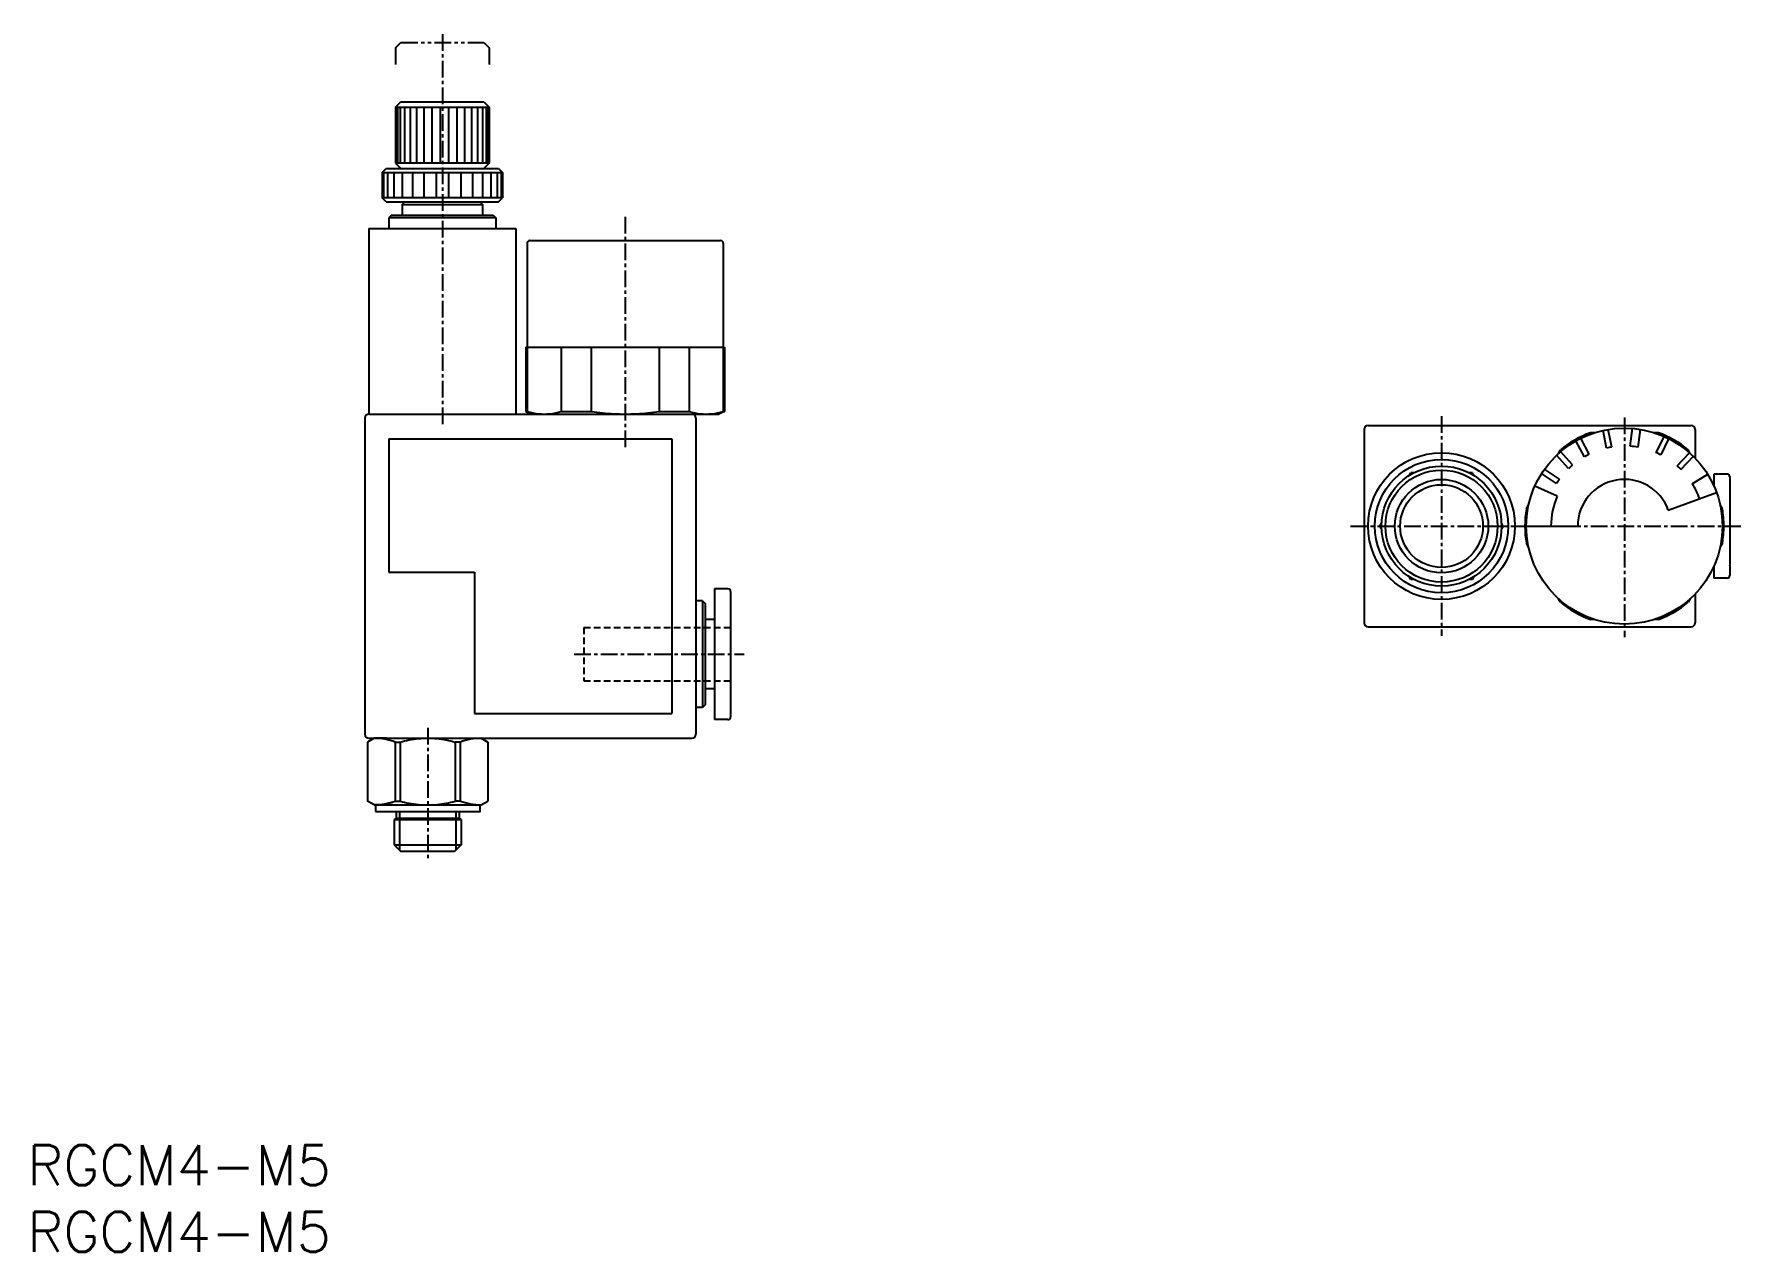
# Model space of a CAD drawing. Extents: x 1 to 128, y 0 to 91.
import ezdxf

# ---------------------------------------------------------------- set-up
doc = ezdxf.new("R2010")
doc.units = 0
for name, pattern in [('CENTER', [2, 1.25, -0.25, 0.25, -0.25]), ('DASHED', [0.75, 0.5, -0.25]), ('PHANTOM', [2.5, 1.25, -0.25, 0.25, -0.25, 0.25, -0.25])]:
    doc.linetypes.add(name, pattern=pattern)
doc.layers.get('0').update_dxf_attribs({"linetype": 'CONTINUOUS'})
doc.layers.add('CENTER', color=1, linetype='CENTER')
doc.styles.get("Standard").update_dxf_attribs({"font": 'txt.shx'})

# ---------------------------------------------------------------- blocks, each defined once
blk = doc.blocks.new('*U17')
at = {"color": 7, "linetype": 'CONTINUOUS'}
blk.add_text('RGCM4-M5', height=3, dxfattribs=at).set_placement((0, 0))
blk = doc.blocks.new('*U18')
at = {"color": 7, "linetype": 'CONTINUOUS'}
blk.add_text('RGCM4-M5', height=3, dxfattribs=at).set_placement((0, 5))

msp = doc.modelspace()

# ---------------------------------------------------------------- linework, layer by layer
at = {"color": 3, "linetype": 'PHANTOM'}
for p, q in [((27.6, 90.25), (28, 90.65)), ((27.6, 90.25), (27.6, 88.74)), ((28, 90.65), (34.2, 90.65)), ((34.2, 90.65), (34.6, 90.25)), ((34.6, 90.25), (34.6, 88.74))]:
    msp.add_line(p, q, dxfattribs=at)
at = {"color": 7, "linetype": 'CONTINUOUS'}
for p, q in [((27.6, 85.8), (28, 86.2)), ((27.6, 85.8), (27.6, 81.6)), ((27.6, 85.8), (34.6, 85.8)), ((27.61, 85.8), (27.61, 81.6)), ((27.73, 85.8), (27.73, 81.6)), ((27.95, 85.8), (27.95, 81.6)), ((28, 86.2), (34.2, 86.2)), ((28.27, 85.8), (28.27, 81.6)), ((28.68, 85.8), (28.68, 81.6)), ((29.17, 85.8), (29.17, 81.6)), ((29.72, 85.8), (29.72, 81.6)), ((30.32, 85.8), (30.32, 81.6)), ((30.94, 85.8), (30.94, 81.6)), ((31.57, 85.8), (31.57, 81.6)), ((32.18, 85.8), (32.18, 81.6)), ((32.76, 85.8), (32.76, 81.6)), ((33.28, 85.8), (33.28, 81.6)), ((33.74, 85.8), (33.74, 81.6)), ((34.1, 85.8), (34.1, 81.6)), ((34.2, 86.2), (34.6, 85.8)), ((34.38, 85.8), (34.38, 81.6)), ((34.54, 85.8), (34.54, 81.6)), ((34.6, 85.8), (34.6, 81.6)), ((26.6, 80.9), (26.9, 81.2)), ((26.6, 80.9), (26.6, 79)), ((26.6, 80.9), (35.6, 80.9)), ((26.7, 80.9), (26.7, 79)), ((26.9, 81.2), (35.3, 81.2)), ((26.99, 80.9), (26.99, 79)), ((27.46, 80.9), (27.46, 79)), ((27.6, 81.6), (28, 81.2)), ((34.6, 81.6), (27.6, 81.6)), ((28.09, 80.9), (28.09, 79)), ((28.85, 80.9), (28.85, 79)), ((29.71, 80.9), (29.71, 79)), ((30.63, 80.9), (30.63, 79)), ((31.57, 80.9), (31.57, 79)), ((32.49, 80.9), (32.49, 79)), ((33.35, 80.9), (33.35, 79)), ((34.11, 80.9), (34.11, 79)), ((34.6, 81.6), (34.2, 81.2)), ((34.74, 80.9), (34.74, 79)), ((35.21, 80.9), (35.21, 79)), ((35.3, 81.2), (35.6, 80.9)), ((35.5, 80.9), (35.5, 79)), ((35.6, 80.9), (35.6, 79)), ((26.9, 78.7), (26.6, 79)), ((35.6, 79), (26.6, 79)), ((26.9, 78.7), (35.3, 78.7)), ((28.1, 78.5), (28.3, 78.7)), ((28.1, 78.5), (34.1, 78.5)), ((28.1, 78.5), (28.1, 77.7)), ((33.9, 78.7), (34.1, 78.5)), ((34.1, 78.5), (34.1, 77.7)), ((35.3, 78.7), (35.6, 79)), ((27.3, 77.7), (27.1, 77.5)), ((35.1, 77.5), (27.1, 77.5)), ((27.1, 77.5), (27.1, 76.7)), ((27.3, 77.7), (34.9, 77.7)), ((34.9, 77.7), (35.1, 77.5)), ((35.1, 77.5), (35.1, 76.7)), ((25.6, 76.7), (25.6, 62.8)), ((25.6, 76.7), (36.6, 76.7)), ((36.6, 76.7), (36.6, 62.8)), ((37.45, 75.6), (37.45, 67.8)), ((37.65, 75.8), (51.95, 75.8)), ((52.15, 75.6), (52.15, 67.8)), ((37.35, 67.8), (37.35, 62.99)), ((37.35, 67.8), (52.25, 67.8)), ((37.46, 67.8), (37.46, 62.99)), ((40.01, 67.8), (40.01, 62.99)), ((42.25, 67.8), (42.25, 62.99)), ((47.35, 67.8), (47.35, 62.99)), ((49.59, 67.8), (49.59, 62.99)), ((52.14, 67.8), (52.14, 62.99)), ((52.25, 67.8), (52.25, 62.99)), ((25.6, 62.8), (49.8, 62.8)), ((37.35, 62.99), (37.8, 62.8)), ((37.35, 62.99), (37.46, 62.99)), ((37.46, 62.99), (37.8, 62.8)), ((37.8, 62.8), (51.8, 62.8)), ((40.01, 62.99), (42.25, 62.99)), ((47.35, 62.99), (49.59, 62.99)), ((52.25, 62.99), (51.8, 62.8)), ((51.8, 62.8), (52.14, 62.99)), ((52.14, 62.99), (52.25, 62.99)), ((25.3, 62.5), (25.3, 38.8)), ((50.1, 62.5), (50.1, 38.8)), ((100.16, 61.65), (100.16, 47.15)), ((100.46, 61.95), (124.66, 61.95)), ((117.42, 61.4), (117.11, 61.4)), ((118.32, 60.25), (118.06, 61.57)), ((118.71, 60.32), (118.45, 61.65)), ((120.1, 60.38), (120.27, 61.72)), ((120.7, 60.31), (120.86, 61.65)), ((122.21, 61.4), (121.9, 61.4)), ((124.96, 61.65), (124.96, 59.49)), ((27.1, 60.95), (48.3, 60.95)), ((27.1, 60.95), (27.1, 50.95)), ((48.3, 60.95), (48.3, 40.35)), ((114.72, 59.84), (114.87, 60.11)), ((116.67, 59.6), (116.03, 60.79)), ((117.02, 59.79), (116.39, 60.98)), ((122.05, 59.9), (122.63, 61.12)), ((122.41, 59.73), (122.99, 60.95)), ((124.6, 59.84), (124.45, 60.11)), ((115.48, 58.71), (114.58, 59.71)), ((115.78, 58.98), (114.87, 59.98)), ((123.61, 58.92), (124.53, 59.9)), ((123.9, 58.64), (124.83, 59.63)), ((103.53, 58.19), (103.65, 58.4)), ((103.9, 58.4), (103.65, 58.4)), ((108.27, 58.4), (108.02, 58.4)), ((108.39, 58.19), (108.27, 58.4)), ((114.58, 57.59), (113.46, 58.34)), ((114.8, 57.92), (113.68, 58.67)), ((124.75, 57.57), (125.9, 58.28)), ((127.36, 58.3), (126.36, 58.3)), ((126.36, 58.3), (126.36, 57.42)), ((127.56, 58.1), (127.56, 50.7)), ((114.63, 56.64), (112.94, 57.39)), ((122.95, 55.6), (126.57, 56.91)), ((112.32, 55.69), (112.48, 55.96)), ((127, 55.69), (126.84, 55.96)), ((101.34, 54.4), (101.46, 54.61)), ((101.46, 54.19), (101.34, 54.4)), ((110.58, 54.4), (110.45, 54.61)), ((110.58, 54.4), (110.45, 54.19)), ((112.16, 54.4), (116.16, 54.4)), ((112.48, 52.84), (112.32, 53.11)), ((127, 53.11), (126.84, 52.84)), ((126.36, 51.38), (126.36, 50.5)), ((27.1, 50.95), (33.5, 50.95)), ((33.5, 50.95), (33.5, 40.35)), ((103.65, 50.4), (103.53, 50.61)), ((103.9, 50.4), (103.65, 50.4)), ((108.27, 50.4), (108.02, 50.4)), ((108.39, 50.61), (108.27, 50.4)), ((127.36, 50.5), (126.36, 50.5)), ((50.6, 48.8), (50.1, 48.8)), ((50.6, 48.8), (50.6, 40.8)), ((50.6, 48.8), (50.8, 48.6)), ((50.8, 48.6), (50.8, 41)), ((52.5, 49.7), (51.5, 49.7)), ((51.5, 49.7), (51.5, 39.9)), ((52.7, 49.5), (52.7, 40.1)), ((114.87, 48.69), (114.72, 48.96)), ((124.6, 48.96), (124.45, 48.69)), ((124.96, 49.31), (124.96, 47.15)), ((51.5, 47.4), (50.8, 47.4)), ((117.42, 47.4), (117.11, 47.4)), ((122.21, 47.4), (121.9, 47.4)), ((100.46, 46.85), (124.66, 46.85)), ((51.5, 42.2), (50.8, 42.2)), ((50.8, 41), (50.6, 40.8)), ((33.5, 40.35), (48.3, 40.35)), ((50.6, 40.8), (50.1, 40.8)), ((52.5, 39.9), (51.5, 39.9)), ((26, 38.5), (25.5, 38.21)), ((25.6, 38.5), (49.8, 38.5)), ((26.95, 38.5), (26, 38.5)), ((34, 38.5), (34.5, 38.21)), ((25.5, 38.21), (25.5, 33.79)), ((27.57, 38.21), (27.57, 33.79)), ((27.57, 38.21), (27.94, 38.21)), ((27.94, 38.21), (27.94, 33.79)), ((32.06, 38.21), (32.06, 33.79)), ((32.43, 38.21), (32.06, 38.21)), ((32.43, 38.21), (32.43, 33.79)), ((34.5, 38.21), (34.5, 33.79)), ((26, 33.5), (25.5, 33.79)), ((26, 33.5), (34, 33.5)), ((27.38, 33.5), (26, 33.5)), ((26.1, 33.5), (26.1, 33)), ((27.57, 33.79), (27.94, 33.79)), ((32.43, 33.79), (32.06, 33.79)), ((33.9, 33.5), (33.9, 33)), ((34, 33.5), (34.5, 33.79)), ((26.1, 33), (33.9, 33)), ((27.65, 32.5), (27.5, 32.41)), ((27.5, 32.41), (32.5, 32.41)), ((27.5, 32.41), (27.5, 30.5)), ((27.65, 33), (27.65, 32.5)), ((27.65, 32.5), (32.35, 32.5)), ((27.9, 33), (27.9, 30.1)), ((32.1, 33), (32.1, 30.1)), ((32.35, 33), (32.35, 32.5)), ((32.35, 32.5), (32.5, 32.41)), ((32.5, 32.41), (32.5, 30.5)), ((27.5, 30.5), (32.5, 30.5)), ((27.5, 30.5), (28, 30)), ((32, 30), (28, 30)), ((32.5, 30.5), (32, 30))]:
    msp.add_line(p, q, dxfattribs=at)
at = {"color": 3, "linetype": 'DASHED'}
for p, q in [((41.7, 46.8), (41.7, 42.8)), ((41.7, 46.8), (52.7, 46.8)), ((41.7, 42.8), (52.7, 42.8))]:
    msp.add_line(p, q, dxfattribs=at)
at = {"color": 7, "linetype": 'CONTINUOUS'}
for points in [[(37.46, 62.99, 0.048134), (38.31, 62.82, 0.052365), (39.17, 62.82, 0.048154), (40.01, 62.99)], [(42.25, 62.99, 0.025087), (43.95, 62.82, 0.025644), (45.65, 62.82, 0.02509), (47.35, 62.99)], [(49.59, 62.99, 0.048134), (50.43, 62.82, 0.052365), (51.29, 62.82, 0.048154), (52.14, 62.99)], [(27.94, 38.21, -0.044528), (29.3, 38.47, -0.047826), (30.7, 38.47, -0.044544), (32.06, 38.21)], [(27.94, 33.79, 0.044528), (29.3, 33.53, 0.047826), (30.7, 33.53, 0.044544), (32.06, 33.79)]]:
    msp.add_lwpolyline(points, format="xyb", dxfattribs=at)
for centre, radius in [((119.66, 54.4), 7.35), ((105.96, 54.4), 5.5), ((105.96, 54.4), 5), ((105.96, 54.4), 4.5), ((105.96, 54.4), 4.2), ((105.96, 54.4), 3.5), ((105.96, 54.4), 3.1)]:
    msp.add_circle(centre, radius, dxfattribs=at)
for centre, radius, start, end in [((37.65, 75.6), 0.2, 90, 180), ((51.95, 75.6), 0.2, 0, 90), ((25.6, 62.5), 0.3, 90, 180), ((49.8, 62.5), 0.3, 0, 90), ((100.46, 61.65), 0.3, 90, 180), ((119.66, 54.4), 7.45, 110.016, 129.984), ((119.66, 54.4), 7.45, 50.016, 69.984), ((124.66, 61.65), 0.3, 0, 90), ((119.66, 54.4), 6, 99.0898, 102.9102), ((119.66, 54.4), 6, 80.034, 85.766), ((119.66, 54.4), 6, 130.2898, 134.1102), ((119.66, 54.4), 6, 116.0898, 119.9102), ((119.66, 54.4), 6, 62.6898, 66.5102), ((119.66, 54.4), 6, 44.9898, 48.8102), ((119.66, 54.4), 6, 144.0898, 147.9102), ((119.66, 54.4), 3.5, 20, 180), ((119.66, 54.4), 6, 20, 31.9), ((127.36, 58.1), 0.2, 0, 90), ((119.66, 54.4), 5.5, 156, 180), ((119.66, 54.4), 7.45, 170.016, 189.984), ((119.66, 54.4), 7.45, 0, 9.984), ((119.66, 54.4), 7.45, 350.016, 0), ((127.36, 50.7), 0.2, 270, 0), ((52.5, 49.5), 0.2, 0, 90), ((119.66, 54.4), 7.45, 230.016, 249.984), ((119.66, 54.4), 7.45, 290.016, 309.984), ((100.46, 47.15), 0.3, 180, 270), ((124.66, 47.15), 0.3, 270, 0), ((52.5, 40.1), 0.2, 270, 0), ((25.6, 38.8), 0.3, 180, 270), ((25.89, 33.5), 5, 70.3932, 88.7263), ((34.11, 33.5), 5, 91.2737, 109.6068), ((49.8, 38.8), 0.3, 270, 0), ((25.89, 38.5), 5, 271.2737, 289.6067), ((34.11, 38.5), 5, 250.3932, 268.7263)]:
    msp.add_arc(centre, radius, start, end, dxfattribs=at)
for p in [(127.56, 51.45), (30, 33), (33.9, 33)]:
    msp.add_point(p, dxfattribs=at)
at = {"layer": 'CENTER', "color": 1, "linetype": 'CENTER'}
for p, q in [((31.1, 91.28), (31.1, 62)), ((44.8, 77.57), (44.8, 60.15)), ((105.96, 62.64), (105.96, 46.17)), ((119.66, 62.54), (119.66, 46.08)), ((99.15, 54.4), (128.39, 54.4)), ((40.98, 44.8), (53.72, 44.8)), ((30, 39.27), (30, 29.3))]:
    msp.add_line(p, q, dxfattribs=at)

# ---------------------------------------------------------------- block references
at = {"color": 7, "linetype": 'CONTINUOUS'}
for name in ['*U18', '*U17']:
    msp.add_blockref(name, (0, 0), dxfattribs=at)

doc.saveas('drawing.dxf')
